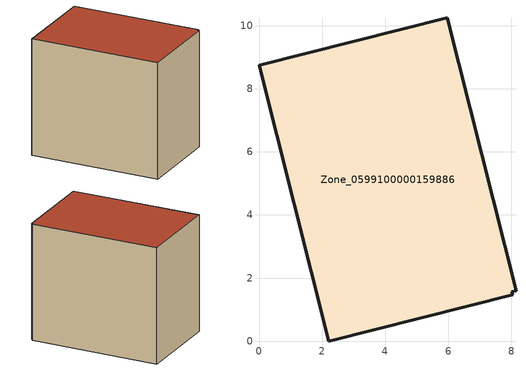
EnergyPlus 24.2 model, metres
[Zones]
Zone_0599100000159886
 floor ground (C_G): 8.15,1.6 8.02,1.57 8.04,1.48 2.21,0 0,8.75 5.96,10.25 z0
 wall outside (C_F): 8.15,1.6 5.96,10.25 0,8.75 2.21,0 8.04,1.48 8.02,1.57 8.15,1.6 z0:8.08
 roof outside (C_R): 8.02,1.57 8.15,1.6 5.96,10.25 0,8.75 2.21,0 8.04,1.48 z8.08
[BUILDING]
Pand.0599100000159886: North Axis=0; Terrain=City; Loads Convergence Tolerance Value=0.04; Temperature Convergence Tolerance Value=0.4; Solar Distribution=FullExterior; Maximum Number of Warmup Days=25; Minimum Number of Warmup Days=1
[Site:Location]
Rotterdam.The.Hague.AP_ZH_NLD Design_Conditions: Latitude=51.96; Longitude=4.45; Time Zone=1; Elevation=-4.5
[SITE:GROUNDTEMPERATURE:BUILDINGSURFACE]
18, 18, 18, 18, 18, 18, 18, 18, 18, 18, 18, 18
[MATERIAL] Thermal Absorptance=0.9; Solar Absorptance=0.7; Visible Absorptance=0.7
Name | Roughness | Thickness | Conductivity | Density | Specific Heat
G.TC.1965-1974 | MediumSmooth | 0.15 | 0.882353 | 540 | 1210
F.TC.1965-1974 | Rough | 0.3 | 0.697674 | 1920 | 840
R.TC.1965-1974 | MediumRough | 0.2 | 0.232558 | 1500 | 1000
[CONSTRUCTION]
C_G: G.TC.1965-1974
C_F: F.TC.1965-1974
C_R: R.TC.1965-1974
[ZONE]
Zone_0599100000159886: Type=1; Multiplier=1; Ceiling Height=Autocalculate; Volume=Autocalculate; Floor Area=autocalculate; Part of Total Floor Area=Yes
[ZONEINFILTRATION:DESIGNFLOWRATE]
Infil_Zone_0599100000159886: Zone or ZoneList or Space or SpaceList=Zone_0599100000159886; Schedule=AlwaysOn; Design Flow Rate Calculation Method=Flow/Area; Flow Rate per Floor Area=0.003; Constant Term Coefficient=1; Temperature Term Coefficient=0; Velocity Term Coefficient=0; Velocity Squared Term Coefficient=0
[HVACTEMPLATE:ZONE:IDEALLOADSAIRSYSTEM]
Zone_0599100000159886: Maximum Heating Supply Air Temperature=50; Minimum Cooling Supply Air Temperature=13; Maximum Heating Supply Air Humidity Ratio=0.0156; Minimum Cooling Supply Air Humidity Ratio=0.0077; Heating Limit=NoLimit; Cooling Limit=NoLimit; Dehumidification Control Type=ConstantSensibleHeatRatio; Cooling Sensible Heat Ratio=0.7; Dehumidification Setpoint=60; Humidification Control Type=None; Humidification Setpoint=30; Outdoor Air Method=None; Outdoor Air Flow Rate per Person=0.00944; Outdoor Air Flow Rate per Zone Floor Area=0; Outdoor Air Flow Rate per Zone=0; Demand Controlled Ventilation Type=None; Outdoor Air Economizer Type=NoEconomizer; Heat Recovery Type=None; Sensible Heat Recovery Effectiveness=0.7; Latent Heat Recovery Effectiveness=0.65
[ZONECONTROL:THERMOSTAT]
ThermostatControl_Zone_0599100000159886: Zone or ZoneList=Zone_0599100000159886; Control Type Schedule=DualSetpointControlType; Control 1=Thermostat_Zone_0599100000159886; Temperature Difference Between Cutout And Setpoint=0
[THERMOSTATSETPOINT:DUALSETPOINT]
Thermostat_Zone_0599100000159886: Heating Setpoint Temperature Schedule=HeatingSetpoint_Zone_0599100000159886; Cooling Setpoint Temperature Schedule=CoolingSetpoint_Zone_0599100000159886
[SCHEDULE:COMPACT]
HeatingSetpoint_Zone_0599100000159886: Through: 12/31, For: AllDays, Until: 24:00, 21
CoolingSetpoint_Zone_0599100000159886: Through: 12/31, For: AllDays, Until: 24:00, 24
DualSetpointControlType: Through: 12/31, For: AllDays, Until: 24:00, 4
AlwaysOn: Through: 12/31, For: AllDays, Until: 24:00, 1
